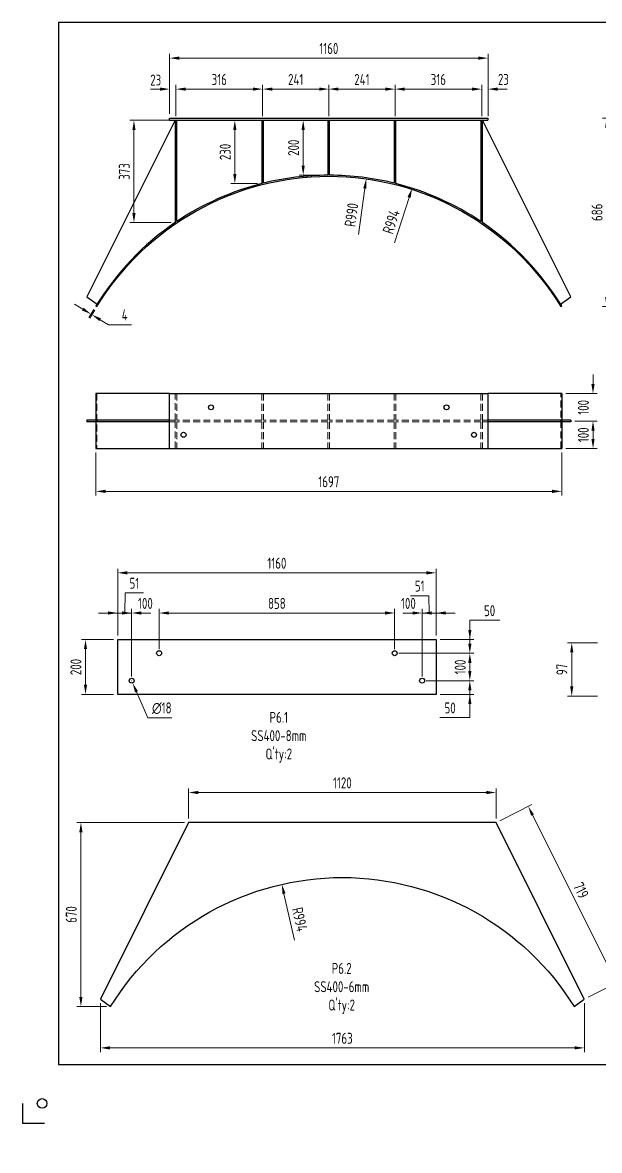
# Model space of a CAD drawing. Header units: millimetres. Extents: x -46397 to 283259, y -8690 to 23983.
# Drawn here: x 102726 to 104828, y -2050 to 2058 of the extents above; entities that cross this region are included whole.
import ezdxf

# ---------------------------------------------------------------- set-up
doc = ezdxf.new("R2010")
doc.units = ezdxf.units.MM
doc.linetypes.add('HIDDEN', pattern=[0.375, 0.25, -0.125])
doc.layers.get('Defpoints').update_dxf_attribs({"lineweight": 0})
for name, color, linetype, lineweight in [('CHUAN NET KHUAT', 4, 'HIDDEN', 0), ('Dtext', 255, 'Continuous', 20), ('DUONGCHINH', 7, 'Continuous', 25), ('PHANTOM 2', 8, 'Continuous', 0)]:
    doc.layers.add(name, color=color, linetype=linetype, lineweight=lineweight)
doc.styles.add('Chu va so', font='arial.ttf')
doc.styles.add('GHI CHÚ 1', font='isocp_IV25.ttf', dxfattribs={"width": 0.8})
doc.styles.get("Standard").update_dxf_attribs({"font": 'isocp.shx', "width": 0.8})
doc.styles.add('TCVN', font='arial.ttf')
doc.dimstyles.new('1-30SCALE', dxfattribs={"dimtxt": 75, "dimasz": 75, "dimexe": 37.5, "dimexo": 30, "dimgap": 30, "dimtad": 1, "dimtoh": 1, "dimdec": 0, "dimdsep": 46, "dimtxsty": 'GHI CHÚ 1', "dimcen": 0.09, "dimclrd": 256, "dimclre": 256, "dimclrt": 2, "dimadec": 0, "dimazin": 0, "dimtfac": 1, "dimtdec": 0, "dimtofl": 0, "dimtmove": 0, "dimatfit": 3, "dimfxl": 1, "dimlwd": 0, "dimlwe": 0, "dimarcsym": 0})
doc.dimstyles.new('1-30SCALE$4', dxfattribs={"dimtxt": 75, "dimasz": 75, "dimexe": 37.5, "dimexo": 30, "dimgap": 30, "dimtad": 1, "dimtoh": 1, "dimdec": 0, "dimdsep": 46, "dimtxsty": 'GHI CHÚ 1', "dimcen": 0.09, "dimclrd": 256, "dimclre": 256, "dimclrt": 2, "dimadec": 0, "dimazin": 0, "dimtfac": 1, "dimtdec": 0, "dimtofl": 0, "dimtmove": 0, "dimatfit": 3, "dimfxl": 1, "dimlwd": 0, "dimlwe": 0, "dimarcsym": 0})

# ---------------------------------------------------------------- blocks, each defined once
blk = doc.blocks.new('SD2-2')
for p, q in [((-560, 1194), (-554, 1194)), ((-244.3, 1194), (-238.3, 1194)), ((-3, 1194), (3, 1194)), ((238.3, 1194), (244.3, 1194)), ((554, 1194), (560, 1194))]:
    blk.add_line(p, q)
at = {"layer": 'DUONGCHINH', "extrusion": (0, 1, 0)}
for p, q in [((-560, 1194), (-881.7, 551.5)), ((-580, 1194), (-580, 1202)), ((-580, 1202), (580, 1202)), ((-580, 1194), (-560, 1194)), ((-560, 1194), (-560, 821.2)), ((-554, 825.3), (-554, 1194)), ((-554, 1194), (-244.3, 1194)), ((-244.3, 1194), (-244.3, 963.5)), ((-238.3, 965), (-238.3, 1194)), ((-238.3, 1194), (-3, 1194)), ((-3, 1194), (-3, 994)), ((3, 994), (3, 1194)), ((3, 1194), (238.3, 1194)), ((238.3, 1194), (238.3, 965)), ((244.3, 963.5), (244.3, 1194)), ((244.3, 1194), (554, 1194)), ((554, 1194), (554, 825.3)), ((560, 1194), (580, 1194)), ((560, 821.2), (560, 1194)), ((881.7, 551.5), (560, 1194)), ((580, 1202), (580, 1194)), ((-881.7, 551.5), (-844.4, 524.4)), ((844.4, 524.4), (881.7, 551.5)), ((-848.5, 517.8), (-845.1, 515.7)), ((845.1, 515.7), (848.5, 517.8))]:
    blk.add_line(p, q, dxfattribs=at)
at = {"layer": 'DUONGCHINH', "extrusion": (0, 0, -1)}
blk.add_arc((0, 0), 990, 31.3922, 148.6078, dxfattribs=at)
at = {"layer": 'DUONGCHINH'}
for start, end in [(90.1729, 103.8711), (76.1289, 89.8271), (104.2276, 123.8723), (56.1277, 75.7724), (124.2899, 148.6078), (31.3922, 55.7101)]:
    blk.add_arc((0, 0), 994, start, end, dxfattribs=at)
blk = doc.blocks.new('SD2-3')
for centre in [(50, 1377.6), (150, 1277.6), (150, 419.4), (50, 319.4)]:
    blk.add_circle(centre, 9)
at = {"layer": 'CHUAN NET KHUAT', "ltscale": 100}
for p, q in [((200, 1693.6), (0, 1693.6)), ((0, 1408.5), (97, 1408.5)), ((97, 1402.5), (0, 1402.5)), ((97, 1408.5), (97, 1428.5)), ((103, 1408.5), (97, 1408.5)), ((97, 1092.8), (97, 1402.5)), ((103, 1408.5), (103, 1428.5)), ((103, 1408.5), (200, 1408.5)), ((200, 1402.5), (103, 1402.5)), ((103, 1092.8), (103, 1402.5)), ((97, 1092.8), (0, 1092.8)), ((97, 1086.8), (0, 1086.8)), ((97, 851.5), (97, 1086.8)), ((200, 1092.8), (103, 1092.8)), ((200, 1086.8), (103, 1086.8)), ((103, 851.5), (103, 1086.8)), ((97, 851.5), (0, 851.5)), ((97, 845.5), (0, 845.5)), ((97, 610.2), (97, 845.5)), ((200, 851.5), (103, 851.5)), ((200, 845.5), (103, 845.5)), ((103, 610.2), (103, 845.5)), ((97, 610.2), (0, 610.2)), ((97, 604.2), (0, 604.2)), ((97, 294.5), (97, 604.2)), ((200, 610.2), (103, 610.2)), ((200, 604.2), (103, 604.2)), ((103, 294.5), (103, 604.2)), ((97, 294.5), (0, 294.5)), ((97, 288.5), (0, 288.5)), ((103, 288.5), (97, 288.5)), ((97, 268.5), (97, 288.5)), ((200, 294.5), (103, 294.5)), ((200, 288.5), (103, 288.5)), ((103, 268.5), (103, 288.5)), ((0, 3.4), (200, 3.4))]:
    blk.add_line(p, q, dxfattribs=at)
at = {"layer": 'DUONGCHINH'}
for p, q in [((97, 1428.5), (97, 1730.2)), ((103, 1730.2), (97, 1730.2)), ((103, 1428.5), (103, 1730.2)), ((0, 1697), (0, 1428.5)), ((97, 1697), (0, 1697)), ((103, 1697), (97, 1697)), ((103, 1692.9), (97, 1692.9)), ((200, 1697), (103, 1697)), ((200, 1428.5), (200, 1697)), ((0, 1428.5), (200, 1428.5)), ((0, 1428.5), (0, 268.5)), ((200, 1428.5), (200, 268.5)), ((200, 268.5), (0, 268.5)), ((0, 268.5), (0, 0)), ((97, -33.2), (97, 268.5)), ((103, -33.2), (103, 268.5)), ((200, 0), (200, 268.5)), ((97, 0), (0, 0)), ((103, 4.1), (97, 4.1)), ((103, 0), (97, 0)), ((200, 0), (103, 0)), ((103, -33.2), (97, -33.2))]:
    blk.add_line(p, q, dxfattribs=at)
blk = doc.blocks.new('*D387')
at = {"layer": 'Defpoints', "color": 0, "transparency": 16777216}
for p in [(104421.8, 1928.5), (103261.8, 1710, -1.5), (104421.8, 1710, -1.5)]:
    blk.add_point(p, dxfattribs=at)
at = {"layer": 'PHANTOM 2', "linetype": 'Continuous', "lineweight": 0, "transparency": 16777216}
for p, q in [((103261.8, 1725), (103261.8, 1943.5)), ((104421.8, 1725), (104421.8, 1943.5)), ((103296.8, 1928.5), (104386.8, 1928.5))]:
    blk.add_line(p, q, dxfattribs=at)
at = {"layer": 'PHANTOM 2', "transparency": 16777216}
for points in [[(103296.8, 1934.3), (103296.8, 1922.6), (103261.8, 1928.5)], [(104386.8, 1934.3), (104386.8, 1922.6), (104421.8, 1928.5)]]:
    blk.add_solid(points, dxfattribs=at)
at = {"layer": 'PHANTOM 2', "color": 2, "transparency": 16777216, "insert": (103841.8, 1963.5), "char_height": 40, "attachment_point": 5, "style": 'GHI CHÚ 1'}
blk.add_mtext('1160', dxfattribs=at)
blk = doc.blocks.new('*D388')
at = {"layer": 'Defpoints', "color": 0, "transparency": 16777216}
for p in [(103284.8, 1815.6), (103261.8, 1710, -1.5), (103284.8, 1702, -1.5)]:
    blk.add_point(p, dxfattribs=at)
at = {"layer": 'PHANTOM 2', "linetype": 'Continuous', "lineweight": 0, "transparency": 16777216}
for p, q in [((103226.8, 1815.6), (103191.8, 1815.6)), ((103261.8, 1725), (103261.8, 1830.6)), ((103284.8, 1717), (103284.8, 1830.6)), ((103319.8, 1815.6), (103354.8, 1815.6))]:
    blk.add_line(p, q, dxfattribs=at)
at = {"layer": 'PHANTOM 2', "transparency": 16777216}
for points in [[(103226.8, 1821.4), (103226.8, 1809.8), (103261.8, 1815.6)], [(103319.8, 1821.4), (103319.8, 1809.8), (103284.8, 1815.6)]]:
    blk.add_solid(points, dxfattribs=at)
at = {"layer": 'PHANTOM 2', "color": 2, "transparency": 16777216, "insert": (103211, 1848.6), "char_height": 40, "attachment_point": 5, "style": 'GHI CHÚ 1'}
blk.add_mtext('23', dxfattribs=at)
blk = doc.blocks.new('*D389')
at = {"layer": 'Defpoints', "color": 0, "transparency": 16777216}
for p in [(103600.5, 1815.6), (103284.8, 1702, -1.5), (103600.5, 1702, -1.5)]:
    blk.add_point(p, dxfattribs=at)
at = {"layer": 'PHANTOM 2', "linetype": 'Continuous', "lineweight": 0, "transparency": 16777216}
for p, q in [((103284.8, 1717), (103284.8, 1830.6)), ((103319.8, 1815.6), (103565.5, 1815.6)), ((103600.5, 1717), (103600.5, 1830.6))]:
    blk.add_line(p, q, dxfattribs=at)
at = {"layer": 'PHANTOM 2', "transparency": 16777216}
for points in [[(103319.8, 1821.4), (103319.8, 1809.8), (103284.8, 1815.6)], [(103565.5, 1821.4), (103565.5, 1809.8), (103600.5, 1815.6)]]:
    blk.add_solid(points, dxfattribs=at)
at = {"layer": 'PHANTOM 2', "color": 2, "transparency": 16777216, "insert": (103442.6, 1850.6), "char_height": 40, "attachment_point": 5, "style": 'GHI CHÚ 1'}
blk.add_mtext('316', dxfattribs=at)
blk = doc.blocks.new('*D390')
at = {"layer": 'Defpoints', "color": 0, "transparency": 16777216}
for p in [(103841.8, 1815.6), (103600.5, 1702, -1.5), (103841.8, 1702, -1.5)]:
    blk.add_point(p, dxfattribs=at)
at = {"layer": 'PHANTOM 2', "linetype": 'Continuous', "lineweight": 0, "transparency": 16777216}
for p, q in [((103600.5, 1717), (103600.5, 1830.6)), ((103635.5, 1815.6), (103806.8, 1815.6)), ((103841.8, 1717), (103841.8, 1830.6))]:
    blk.add_line(p, q, dxfattribs=at)
at = {"layer": 'PHANTOM 2', "transparency": 16777216}
for points in [[(103635.5, 1821.4), (103635.5, 1809.8), (103600.5, 1815.6)], [(103806.8, 1821.4), (103806.8, 1809.8), (103841.8, 1815.6)]]:
    blk.add_solid(points, dxfattribs=at)
at = {"layer": 'PHANTOM 2', "color": 2, "transparency": 16777216, "insert": (103721.1, 1850.6), "char_height": 40, "attachment_point": 5, "style": 'GHI CHÚ 1'}
blk.add_mtext('241', dxfattribs=at)
blk = doc.blocks.new('*D391')
at = {"layer": 'Defpoints', "color": 0, "transparency": 16777216}
for p in [(104083.1, 1815.6), (103841.8, 1702, -1.5), (104083.1, 1702, -1.5)]:
    blk.add_point(p, dxfattribs=at)
at = {"layer": 'PHANTOM 2', "linetype": 'Continuous', "lineweight": 0, "transparency": 16777216}
for p, q in [((103841.8, 1717), (103841.8, 1830.6)), ((103876.8, 1815.6), (104048.1, 1815.6)), ((104083.1, 1717), (104083.1, 1830.6))]:
    blk.add_line(p, q, dxfattribs=at)
at = {"layer": 'PHANTOM 2', "transparency": 16777216}
for points in [[(103876.8, 1821.4), (103876.8, 1809.8), (103841.8, 1815.6)], [(104048.1, 1821.4), (104048.1, 1809.8), (104083.1, 1815.6)]]:
    blk.add_solid(points, dxfattribs=at)
at = {"layer": 'PHANTOM 2', "color": 2, "transparency": 16777216, "insert": (103962.4, 1850.6), "char_height": 40, "attachment_point": 5, "style": 'GHI CHÚ 1'}
blk.add_mtext('241', dxfattribs=at)
blk = doc.blocks.new('*D392')
at = {"layer": 'Defpoints', "color": 0, "transparency": 16777216}
for p in [(104398.8, 1815.6), (104083.1, 1702, -1.5), (104398.8, 1702, -1.5)]:
    blk.add_point(p, dxfattribs=at)
at = {"layer": 'PHANTOM 2', "linetype": 'Continuous', "lineweight": 0, "transparency": 16777216}
for p, q in [((104083.1, 1717), (104083.1, 1830.6)), ((104118.1, 1815.6), (104363.8, 1815.6)), ((104398.8, 1717), (104398.8, 1830.6))]:
    blk.add_line(p, q, dxfattribs=at)
at = {"layer": 'PHANTOM 2', "transparency": 16777216}
for points in [[(104118.1, 1821.4), (104118.1, 1809.8), (104083.1, 1815.6)], [(104363.8, 1821.4), (104363.8, 1809.8), (104398.8, 1815.6)]]:
    blk.add_solid(points, dxfattribs=at)
at = {"layer": 'PHANTOM 2', "color": 2, "transparency": 16777216, "insert": (104240.9, 1850.6), "char_height": 40, "attachment_point": 5, "style": 'GHI CHÚ 1'}
blk.add_mtext('316', dxfattribs=at)
blk = doc.blocks.new('*D393')
at = {"layer": 'Defpoints', "color": 0, "transparency": 16777216}
for p in [(104421.8, 1815.6), (104398.8, 1702, -1.5), (104421.8, 1702, -1.5)]:
    blk.add_point(p, dxfattribs=at)
at = {"layer": 'PHANTOM 2', "linetype": 'Continuous', "lineweight": 0, "transparency": 16777216}
for p, q in [((104363.8, 1815.6), (104328.8, 1815.6)), ((104398.8, 1717), (104398.8, 1830.6)), ((104421.8, 1717), (104421.8, 1830.6)), ((104456.8, 1815.6), (104491.8, 1815.6))]:
    blk.add_line(p, q, dxfattribs=at)
at = {"layer": 'PHANTOM 2', "transparency": 16777216}
for points in [[(104363.8, 1821.4), (104363.8, 1809.8), (104398.8, 1815.6)], [(104456.8, 1821.4), (104456.8, 1809.8), (104421.8, 1815.6)]]:
    blk.add_solid(points, dxfattribs=at)
at = {"layer": 'PHANTOM 2', "color": 2, "transparency": 16777216, "insert": (104477.9, 1850.9), "char_height": 40, "attachment_point": 5, "style": 'GHI CHÚ 1'}
blk.add_mtext('23', dxfattribs=at)
blk = doc.blocks.new('*D394')
at = {"layer": 'Defpoints', "color": 0, "transparency": 16777216}
for p in [(103597.5, 1702, -1.5), (103499.4, 1471.5), (103597.5, 1471.5, -1.5)]:
    blk.add_point(p, dxfattribs=at)
at = {"layer": 'PHANTOM 2', "linetype": 'Continuous', "lineweight": 0, "transparency": 16777216}
for p, q in [((103582.5, 1702), (103484.4, 1702)), ((103499.4, 1667), (103499.4, 1506.5)), ((103582.5, 1471.5), (103484.4, 1471.5))]:
    blk.add_line(p, q, dxfattribs=at)
at = {"layer": 'PHANTOM 2', "transparency": 16777216}
for points in [[(103493.5, 1667), (103505.2, 1667), (103499.4, 1702)], [(103493.5, 1506.5), (103505.2, 1506.5), (103499.4, 1471.5)]]:
    blk.add_solid(points, dxfattribs=at)
at = {"layer": 'PHANTOM 2', "color": 2, "transparency": 16777216, "insert": (103464.3, 1586.7), "char_height": 40, "attachment_point": 5, "rotation": 90, "style": 'GHI CHÚ 1'}
blk.add_mtext('230', dxfattribs=at)
blk = doc.blocks.new('*D395')
at = {"layer": 'Defpoints', "color": 0, "transparency": 16777216}
for p in [(103838.8, 1702, -1.5), (103748.4, 1502), (103838.8, 1502, -1.5)]:
    blk.add_point(p, dxfattribs=at)
at = {"layer": 'PHANTOM 2', "linetype": 'Continuous', "lineweight": 0, "transparency": 16777216}
for p, q in [((103823.8, 1702), (103733.4, 1702)), ((103748.4, 1667), (103748.4, 1537)), ((103823.8, 1502), (103733.4, 1502))]:
    blk.add_line(p, q, dxfattribs=at)
at = {"layer": 'PHANTOM 2', "transparency": 16777216}
for points in [[(103742.6, 1667), (103754.2, 1667), (103748.4, 1702)], [(103742.6, 1537), (103754.2, 1537), (103748.4, 1502)]]:
    blk.add_solid(points, dxfattribs=at)
at = {"layer": 'PHANTOM 2', "color": 2, "transparency": 16777216, "insert": (103713.4, 1602), "char_height": 40, "attachment_point": 5, "rotation": 90, "style": 'GHI CHÚ 1'}
blk.add_mtext('200', dxfattribs=at)
blk = doc.blocks.new('*D396')
at = {"layer": 'Defpoints', "color": 0, "transparency": 16777216}
for p in [(103977.8, 1488.6, -1.5), (103841.8, 508, -1.5)]:
    blk.add_point(p, dxfattribs=at)
at = {"layer": 'PHANTOM 2', "linetype": 'Continuous', "lineweight": 0, "transparency": 16777216}
blk.add_line((103949.7, 1286.2), (103973, 1453.9), dxfattribs=at)
at = {"layer": 'PHANTOM 2', "transparency": 16777216}
blk.add_solid([(103967.2, 1454.7), (103978.8, 1453.1), (103977.8, 1488.6)], dxfattribs=at)
at = {"layer": 'PHANTOM 2', "color": 2, "transparency": 16777216, "insert": (103924.3, 1357.5), "char_height": 40, "attachment_point": 5, "rotation": 82.1026, "style": 'GHI CHÚ 1'}
blk.add_mtext('R990', dxfattribs=at)
blk = doc.blocks.new('*D397')
at = {"layer": 'Defpoints', "color": 0, "transparency": 16777216}
for p in [(104145, 1454.6, -1.5), (103841.8, 508, -1.5)]:
    blk.add_point(p, dxfattribs=at)
at = {"layer": 'PHANTOM 2', "linetype": 'Continuous', "lineweight": 0, "transparency": 16777216}
blk.add_line((104081.5, 1256.2), (104134.4, 1421.2), dxfattribs=at)
at = {"layer": 'PHANTOM 2', "transparency": 16777216}
blk.add_solid([(104128.8, 1423), (104139.9, 1419.5), (104145, 1454.6)], dxfattribs=at)
at = {"layer": 'PHANTOM 2', "color": 2, "transparency": 16777216, "insert": (104069.3, 1332.8), "char_height": 40, "attachment_point": 5, "rotation": 72.2362, "style": 'GHI CHÚ 1'}
blk.add_mtext('R994', dxfattribs=at)
blk = doc.blocks.new('*D398')
at = {"layer": 'Defpoints', "color": 0, "transparency": 16777216}
for p in [(103281.8, 1702, -1.5), (103131.7, 1329.2), (103281.8, 1329.2, -1.5)]:
    blk.add_point(p, dxfattribs=at)
at = {"layer": 'PHANTOM 2', "linetype": 'Continuous', "lineweight": 0, "transparency": 16777216}
for p, q in [((103266.8, 1702), (103116.7, 1702)), ((103131.7, 1667), (103131.7, 1364.2)), ((103266.8, 1329.2), (103116.7, 1329.2))]:
    blk.add_line(p, q, dxfattribs=at)
at = {"layer": 'PHANTOM 2', "transparency": 16777216}
for points in [[(103125.9, 1667), (103137.5, 1667), (103131.7, 1702)], [(103125.9, 1364.2), (103137.5, 1364.2), (103131.7, 1329.2)]]:
    blk.add_solid(points, dxfattribs=at)
at = {"layer": 'PHANTOM 2', "color": 2, "transparency": 16777216, "insert": (103096.7, 1515.6), "char_height": 40, "attachment_point": 5, "rotation": 90, "style": 'GHI CHÚ 1'}
blk.add_mtext('373', dxfattribs=at)
blk = doc.blocks.new('*D402')
at = {"layer": 'Defpoints', "color": 0, "transparency": 16777216}
for p in [(102978.6, 994.1), (102993.3, 1025.7, -1.5), (102996.7, 1023.7, -1.5)]:
    blk.add_point(p, dxfattribs=at)
at = {"layer": 'PHANTOM 2', "linetype": 'Continuous', "lineweight": 0, "transparency": 16777216}
for p, q in [((102945.3, 1014.4), (102915.5, 1032.6)), ((102985.5, 1012.9), (102967.4, 983.3)), ((102988.9, 1010.9), (102970.8, 981.2)), ((103008.5, 975.8), (103038.4, 957.6)), ((103122.6, 957.6), (103038.4, 957.6))]:
    blk.add_line(p, q, dxfattribs=at)
at = {"layer": 'PHANTOM 2', "transparency": 16777216}
for points in [[(102948.4, 1019.3), (102942.3, 1009.4), (102975.2, 996.1)], [(103011.5, 980.8), (103005.5, 970.8), (102978.6, 994.1)]]:
    blk.add_solid(points, dxfattribs=at)
at = {"layer": 'PHANTOM 2', "color": 2, "transparency": 16777216, "insert": (103098, 993.1), "char_height": 40, "attachment_point": 5, "style": 'GHI CHÚ 1'}
blk.add_mtext('4', dxfattribs=at)
blk = doc.blocks.new('*D403')
at = {"layer": 'Defpoints', "color": 0, "transparency": 16777216}
for p in [(102993.3, 506.5, -1.5), (104690.3, 506.5, -1.5), (104690.3, 350.5)]:
    blk.add_point(p, dxfattribs=at)
at = {"layer": 'PHANTOM 2', "linetype": 'Continuous', "lineweight": 0, "transparency": 16777216}
for p, q in [((102993.3, 491.5), (102993.3, 335.5)), ((104690.3, 491.5), (104690.3, 335.5)), ((103028.3, 350.5), (104655.3, 350.5))]:
    blk.add_line(p, q, dxfattribs=at)
at = {"layer": 'PHANTOM 2', "transparency": 16777216}
for points in [[(103028.3, 356.4), (103028.3, 344.7), (102993.3, 350.5)], [(104655.3, 356.4), (104655.3, 344.7), (104690.3, 350.5)]]:
    blk.add_solid(points, dxfattribs=at)
at = {"layer": 'PHANTOM 2', "color": 2, "transparency": 16777216, "insert": (103841.8, 385.5), "char_height": 40, "attachment_point": 5, "style": 'GHI CHÚ 1'}
blk.add_mtext('1697', dxfattribs=at)
blk = doc.blocks.new('*D404')
at = {"layer": 'Defpoints', "color": 0, "transparency": 16777216}
for p in [(104690.3, 706.5, -1.5), (104723.5, 606.5, -1.5), (104804.4, 606.5)]:
    blk.add_point(p, dxfattribs=at)
at = {"layer": 'PHANTOM 2', "linetype": 'Continuous', "lineweight": 0, "transparency": 16777216}
for p, q in [((104804.4, 741.5), (104804.4, 776.5)), ((104705.3, 706.5), (104819.4, 706.5)), ((104738.5, 606.5), (104819.4, 606.5)), ((104804.4, 571.5), (104804.4, 536.5))]:
    blk.add_line(p, q, dxfattribs=at)
at = {"layer": 'PHANTOM 2', "transparency": 16777216}
for points in [[(104798.6, 741.5), (104810.2, 741.5), (104804.4, 706.5)], [(104798.6, 571.5), (104810.2, 571.5), (104804.4, 606.5)]]:
    blk.add_solid(points, dxfattribs=at)
at = {"layer": 'PHANTOM 2', "color": 2, "transparency": 16777216, "insert": (104769.4, 656.5), "char_height": 40, "attachment_point": 5, "rotation": 90, "style": 'GHI CHÚ 1'}
blk.add_mtext('100', dxfattribs=at)
blk = doc.blocks.new('*D405')
at = {"layer": 'Defpoints', "color": 0, "transparency": 16777216}
for p in [(104723.5, 606.5, -1.5), (104690.3, 506.5, -1.5), (104804.4, 506.5)]:
    blk.add_point(p, dxfattribs=at)
at = {"layer": 'PHANTOM 2', "linetype": 'Continuous', "lineweight": 0, "transparency": 16777216}
for p, q in [((104738.5, 606.5), (104819.4, 606.5)), ((104804.4, 571.5), (104804.4, 541.5)), ((104705.3, 506.5), (104819.4, 506.5))]:
    blk.add_line(p, q, dxfattribs=at)
at = {"layer": 'PHANTOM 2', "transparency": 16777216}
for points in [[(104798.6, 571.5), (104810.2, 571.5), (104804.4, 606.5)], [(104798.6, 541.5), (104810.2, 541.5), (104804.4, 506.5)]]:
    blk.add_solid(points, dxfattribs=at)
at = {"layer": 'PHANTOM 2', "color": 2, "transparency": 16777216, "insert": (104769.4, 556.5), "char_height": 40, "attachment_point": 5, "rotation": 90, "style": 'GHI CHÚ 1'}
blk.add_mtext('100', dxfattribs=at)
blk = doc.blocks.new('*D406')
at = {"layer": 'Defpoints', "color": 0, "transparency": 16777216}
for p in [(105068, 1710, -1.5), (104854.1, 1023.7), (105068, 1023.7, -1.5)]:
    blk.add_point(p, dxfattribs=at)
at = {"layer": 'PHANTOM 2', "linetype": 'Continuous', "lineweight": 0, "transparency": 16777216}
for p, q in [((105053, 1710), (104839.1, 1710)), ((104854.1, 1675), (104854.1, 1058.7)), ((105053, 1023.7), (104839.1, 1023.7))]:
    blk.add_line(p, q, dxfattribs=at)
at = {"layer": 'PHANTOM 2', "transparency": 16777216}
for points in [[(104848.3, 1675), (104859.9, 1675), (104854.1, 1710)], [(104848.3, 1058.7), (104859.9, 1058.7), (104854.1, 1023.7)]]:
    blk.add_solid(points, dxfattribs=at)
at = {"layer": 'PHANTOM 2', "color": 2, "transparency": 16777216, "insert": (104819.1, 1366.8), "char_height": 40, "attachment_point": 5, "rotation": 90, "style": 'GHI CHÚ 1'}
blk.add_mtext('686', dxfattribs=at)
blk = doc.blocks.new('*D407')
at = {"layer": 'Defpoints', "color": 0, "transparency": 16777216}
for p in [(103670.7, -1080.7), (103891, -2049.9)]:
    blk.add_point(p, dxfattribs=at)
at = {"layer": 'PHANTOM 2', "linetype": 'Continuous', "lineweight": 0, "transparency": 16777216}
blk.add_line((103716.9, -1283.8), (103678.4, -1114.8), dxfattribs=at)
at = {"layer": 'PHANTOM 2', "transparency": 16777216}
blk.add_solid([(103684.1, -1113.5), (103672.8, -1116.1), (103670.7, -1080.7)], dxfattribs=at)
at = {"layer": 'PHANTOM 2', "color": 2, "transparency": 16777216, "insert": (103735.7, -1208.6), "char_height": 40, "attachment_point": 5, "rotation": 282.8073, "style": 'GHI CHÚ 1'}
blk.add_mtext('R994', dxfattribs=at)
blk = doc.blocks.new('*D410')
at = {"layer": 'Defpoints', "color": 0, "transparency": 16777216}
for p in [(104232.5, 53.8), (103072.5, -189.1), (104232.5, -189.1)]:
    blk.add_point(p, dxfattribs=at)
at = {"layer": 'PHANTOM 2', "linetype": 'Continuous', "lineweight": 0, "transparency": 16777216}
for p, q in [((103072.5, -174.1), (103072.5, 68.8)), ((103107.5, 53.8), (104197.5, 53.8)), ((104232.5, -174.1), (104232.5, 68.8))]:
    blk.add_line(p, q, dxfattribs=at)
at = {"layer": 'PHANTOM 2', "transparency": 16777216}
for points in [[(103107.5, 59.6), (103107.5, 48), (103072.5, 53.8)], [(104197.5, 59.6), (104197.5, 48), (104232.5, 53.8)]]:
    blk.add_solid(points, dxfattribs=at)
at = {"layer": 'PHANTOM 2', "color": 2, "transparency": 16777216, "insert": (103652.5, 88.8), "char_height": 40, "attachment_point": 5, "style": 'GHI CHÚ 1'}
blk.add_mtext('1160', dxfattribs=at)
blk = doc.blocks.new('*D411')
at = {"layer": 'Defpoints', "color": 0, "transparency": 16777216}
for p in [(102955.2, -189.1), (103072.5, -189.1), (103072.5, -389.1)]:
    blk.add_point(p, dxfattribs=at)
at = {"layer": 'PHANTOM 2', "linetype": 'Continuous', "lineweight": 0, "transparency": 16777216}
for p, q in [((103057.5, -189.1), (102940.2, -189.1)), ((102955.2, -354.1), (102955.2, -224.1)), ((103057.5, -389.1), (102940.2, -389.1))]:
    blk.add_line(p, q, dxfattribs=at)
at = {"layer": 'PHANTOM 2', "transparency": 16777216}
for points in [[(102949.4, -224.1), (102961, -224.1), (102955.2, -189.1)], [(102949.4, -354.1), (102961, -354.1), (102955.2, -389.1)]]:
    blk.add_solid(points, dxfattribs=at)
at = {"layer": 'PHANTOM 2', "color": 2, "transparency": 16777216, "insert": (102920.2, -289.1), "char_height": 40, "attachment_point": 5, "rotation": 90, "style": 'GHI CHÚ 1'}
blk.add_mtext('200', dxfattribs=at)
blk = doc.blocks.new('*D413')
at = {"layer": 'Defpoints', "color": 0, "transparency": 16777216}
for p in [(104726.9, -201.1), (104836.3, -201.1), (104836.3, -395.1)]:
    blk.add_point(p, dxfattribs=at)
at = {"layer": 'PHANTOM 2', "linetype": 'Continuous', "lineweight": 0, "transparency": 16777216}
for p, q in [((104821.3, -201.1), (104711.9, -201.1)), ((104726.9, -360.1), (104726.9, -236.1)), ((104821.3, -395.1), (104711.9, -395.1))]:
    blk.add_line(p, q, dxfattribs=at)
at = {"layer": 'PHANTOM 2', "transparency": 16777216}
for points in [[(104721, -236.1), (104732.7, -236.1), (104726.9, -201.1)], [(104721, -360.1), (104732.7, -360.1), (104726.9, -395.1)]]:
    blk.add_solid(points, dxfattribs=at)
at = {"layer": 'PHANTOM 2', "color": 2, "transparency": 16777216, "insert": (104691, -298.1), "char_height": 40, "attachment_point": 5, "rotation": 90, "style": 'GHI CHÚ 1'}
blk.add_mtext('97', dxfattribs=at)
blk = doc.blocks.new('*D420')
at = {"layer": 'Defpoints', "color": 0, "transparency": 16777216}
for p in [(103331, -746.3), (103331, -855.9), (104451, -855.9)]:
    blk.add_point(p, dxfattribs=at)
at = {"layer": 'PHANTOM 2', "linetype": 'Continuous', "lineweight": 0, "transparency": 16777216}
for p, q in [((103331, -840.9), (103331, -731.3)), ((104451, -840.9), (104451, -731.3)), ((104416, -746.3), (103366, -746.3))]:
    blk.add_line(p, q, dxfattribs=at)
at = {"layer": 'PHANTOM 2', "transparency": 16777216}
for points in [[(103366, -740.5), (103366, -752.2), (103331, -746.3)], [(104416, -740.5), (104416, -752.2), (104451, -746.3)]]:
    blk.add_solid(points, dxfattribs=at)
at = {"layer": 'PHANTOM 2', "color": 2, "transparency": 16777216, "insert": (103891, -711.3), "char_height": 40, "attachment_point": 5, "style": 'GHI CHÚ 1'}
blk.add_mtext('1120', dxfattribs=at)
blk = doc.blocks.new('*D421')
at = {"layer": 'Defpoints', "color": 0, "transparency": 16777216}
for p in [(103331, -855.9), (102938.5, -1525.5), (103046.6, -1525.5)]:
    blk.add_point(p, dxfattribs=at)
at = {"layer": 'PHANTOM 2', "linetype": 'Continuous', "lineweight": 0, "transparency": 16777216}
for p, q in [((103316, -855.9), (102923.5, -855.9)), ((102938.5, -890.9), (102938.5, -1490.5)), ((103031.6, -1525.5), (102923.5, -1525.5))]:
    blk.add_line(p, q, dxfattribs=at)
at = {"layer": 'PHANTOM 2', "transparency": 16777216}
for points in [[(102932.6, -890.9), (102944.3, -890.9), (102938.5, -855.9)], [(102932.6, -1490.5), (102944.3, -1490.5), (102938.5, -1525.5)]]:
    blk.add_solid(points, dxfattribs=at)
at = {"layer": 'PHANTOM 2', "color": 2, "transparency": 16777216, "insert": (102903.5, -1190.7), "char_height": 40, "attachment_point": 5, "rotation": 90, "style": 'GHI CHÚ 1'}
blk.add_mtext('670', dxfattribs=at)
blk = doc.blocks.new('*D422')
at = {"layer": 'Defpoints', "color": 0, "transparency": 16777216}
for p in [(104568.5, -797.1), (104451, -855.9), (104772.8, -1498.4)]:
    blk.add_point(p, dxfattribs=at)
at = {"layer": 'PHANTOM 2', "linetype": 'Continuous', "lineweight": 0, "transparency": 16777216}
for p, q in [((104464.4, -849.2), (104581.9, -790.4)), ((104874.5, -1408.3), (104584.1, -828.4)), ((104786.2, -1491.7), (104903.6, -1432.9))]:
    blk.add_line(p, q, dxfattribs=at)
at = {"layer": 'PHANTOM 2', "transparency": 16777216}
for points in [[(104589.3, -825.8), (104578.9, -831), (104568.5, -797.1)], [(104879.7, -1405.7), (104869.3, -1411), (104890.2, -1439.6)]]:
    blk.add_solid(points, dxfattribs=at)
at = {"layer": 'PHANTOM 2', "color": 2, "transparency": 16777216, "insert": (104760.6, -1102.7), "char_height": 40, "attachment_point": 5, "rotation": 296.5993, "style": 'GHI CHÚ 1'}
blk.add_mtext('719', dxfattribs=at)
blk = doc.blocks.new('*D1411')
at = {"layer": 'Defpoints', "color": 0, "transparency": 16777216}
for p in [(103009.3, -1498.4), (104772.8, -1498.4), (104772.8, -1676.5)]:
    blk.add_point(p, dxfattribs=at)
at = {"layer": 'PHANTOM 2', "linetype": 'Continuous', "lineweight": 0, "transparency": 16777216}
for p, q in [((103009.3, -1513.4), (103009.3, -1691.5)), ((104772.8, -1513.4), (104772.8, -1691.5)), ((103044.3, -1676.5), (104737.8, -1676.5))]:
    blk.add_line(p, q, dxfattribs=at)
at = {"layer": 'PHANTOM 2', "transparency": 16777216}
for points in [[(103044.3, -1670.6), (103044.3, -1682.3), (103009.3, -1676.5)], [(104737.8, -1670.6), (104737.8, -1682.3), (104772.8, -1676.5)]]:
    blk.add_solid(points, dxfattribs=at)
at = {"layer": 'PHANTOM 2', "color": 2, "transparency": 16777216, "insert": (103891, -1641.5), "char_height": 40, "attachment_point": 5, "style": 'GHI CHÚ 1'}
blk.add_mtext('1763', dxfattribs=at)
blk = doc.blocks.new('*D1418')
at = {"layer": 'Defpoints', "color": 0, "transparency": 16777216}
for p in [(103223.4, -92.6), (103223.4, -239.1), (103123.4, -339.1)]:
    blk.add_point(p, dxfattribs=at)
at = {"layer": 'PHANTOM 2', "linetype": 'Continuous', "lineweight": 0, "transparency": 16777216}
for p, q in [((103123.4, -324.1), (103123.4, -77.6)), ((103223.4, -224.1), (103223.4, -77.6)), ((103088.4, -92.6), (103053.4, -92.6)), ((103258.4, -92.6), (103293.4, -92.6))]:
    blk.add_line(p, q, dxfattribs=at)
at = {"layer": 'PHANTOM 2', "transparency": 16777216}
for points in [[(103088.4, -86.7), (103088.4, -98.4), (103123.4, -92.6)], [(103258.4, -86.7), (103258.4, -98.4), (103223.4, -92.6)]]:
    blk.add_solid(points, dxfattribs=at)
at = {"layer": 'PHANTOM 2', "color": 2, "transparency": 16777216, "insert": (103173.4, -57.6), "char_height": 40, "attachment_point": 5, "style": 'GHI CHÚ 1'}
blk.add_mtext('100', dxfattribs=at)
blk = doc.blocks.new('*D1419')
at = {"layer": 'Defpoints', "color": 0, "transparency": 16777216}
for p in [(104081.7, -92.6), (103223.4, -239.1), (104081.7, -239.1)]:
    blk.add_point(p, dxfattribs=at)
at = {"layer": 'PHANTOM 2', "linetype": 'Continuous', "lineweight": 0, "transparency": 16777216}
for p, q in [((103223.4, -224.1), (103223.4, -77.6)), ((104081.7, -224.1), (104081.7, -77.6)), ((103258.4, -92.6), (104046.7, -92.6))]:
    blk.add_line(p, q, dxfattribs=at)
at = {"layer": 'PHANTOM 2', "transparency": 16777216}
for points in [[(103258.4, -86.7), (103258.4, -98.4), (103223.4, -92.6)], [(104046.7, -86.7), (104046.7, -98.4), (104081.7, -92.6)]]:
    blk.add_solid(points, dxfattribs=at)
at = {"layer": 'PHANTOM 2', "color": 2, "transparency": 16777216, "insert": (103652.5, -57.6), "char_height": 40, "attachment_point": 5, "style": 'GHI CHÚ 1'}
blk.add_mtext('858', dxfattribs=at)
blk = doc.blocks.new('*D1420')
at = {"layer": 'Defpoints', "color": 0, "transparency": 16777216}
for p in [(104181.7, -92.6), (104081.7, -239.1), (104181.7, -339.1)]:
    blk.add_point(p, dxfattribs=at)
at = {"layer": 'PHANTOM 2', "linetype": 'Continuous', "lineweight": 0, "transparency": 16777216}
for p, q in [((104081.7, -224.1), (104081.7, -77.6)), ((104181.7, -324.1), (104181.7, -77.6)), ((104046.7, -92.6), (104011.7, -92.6)), ((104216.7, -92.6), (104251.7, -92.6))]:
    blk.add_line(p, q, dxfattribs=at)
at = {"layer": 'PHANTOM 2', "transparency": 16777216}
for points in [[(104046.7, -86.7), (104046.7, -98.4), (104081.7, -92.6)], [(104216.7, -86.7), (104216.7, -98.4), (104181.7, -92.6)]]:
    blk.add_solid(points, dxfattribs=at)
at = {"layer": 'PHANTOM 2', "color": 2, "transparency": 16777216, "insert": (104131.7, -57.6), "char_height": 40, "attachment_point": 5, "style": 'GHI CHÚ 1'}
blk.add_mtext('100', dxfattribs=at)
blk = doc.blocks.new('*D1421')
at = {"layer": 'Defpoints', "color": 0, "transparency": 16777216}
for p in [(104232.5, -92.6), (104232.5, -189.1), (104181.7, -339.1)]:
    blk.add_point(p, dxfattribs=at)
at = {"layer": 'PHANTOM 2', "linetype": 'Continuous', "lineweight": 0, "transparency": 16777216}
for p, q in [((104205.9, -29.4), (104139.9, -29.4)), ((104207.1, -92.6), (104205.9, -29.4)), ((104181.7, -324.1), (104181.7, -77.6)), ((104232.5, -174.1), (104232.5, -77.6)), ((104146.7, -92.6), (104111.7, -92.6)), ((104181.7, -92.6), (104232.5, -92.6)), ((104267.5, -92.6), (104302.5, -92.6))]:
    blk.add_line(p, q, dxfattribs=at)
at = {"layer": 'PHANTOM 2', "transparency": 16777216}
for points in [[(104146.7, -86.7), (104146.7, -98.4), (104181.7, -92.6)], [(104267.5, -86.7), (104267.5, -98.4), (104232.5, -92.6)]]:
    blk.add_solid(points, dxfattribs=at)
at = {"layer": 'PHANTOM 2', "color": 2, "transparency": 16777216, "insert": (104172.9, 5.6), "char_height": 40, "attachment_point": 5, "style": 'GHI CHÚ 1'}
blk.add_mtext('51', dxfattribs=at)
blk = doc.blocks.new('*D1422')
at = {"layer": 'Defpoints', "color": 0, "transparency": 16777216}
for p in [(103072.5, -92.6), (103072.5, -189.1), (103123.4, -339.1)]:
    blk.add_point(p, dxfattribs=at)
at = {"layer": 'PHANTOM 2', "linetype": 'Continuous', "lineweight": 0, "transparency": 16777216}
for p, q in [((103098, -92.6), (103100.3, -19.4)), ((103100.3, -19.4), (103166.3, -19.4)), ((103072.5, -174.1), (103072.5, -77.6)), ((103123.4, -324.1), (103123.4, -77.6)), ((103037.5, -92.6), (103002.5, -92.6)), ((103123.4, -92.6), (103072.5, -92.6)), ((103158.4, -92.6), (103193.4, -92.6))]:
    blk.add_line(p, q, dxfattribs=at)
at = {"layer": 'PHANTOM 2', "transparency": 16777216}
for points in [[(103037.5, -86.7), (103037.5, -98.4), (103072.5, -92.6)], [(103158.4, -86.7), (103158.4, -98.4), (103123.4, -92.6)]]:
    blk.add_solid(points, dxfattribs=at)
at = {"layer": 'PHANTOM 2', "color": 2, "transparency": 16777216, "insert": (103133.3, 15.6), "char_height": 40, "attachment_point": 5, "style": 'GHI CHÚ 1'}
blk.add_mtext('51', dxfattribs=at)
blk = doc.blocks.new('*D1423')
at = {"layer": 'Defpoints', "color": 0, "transparency": 16777216}
for p in [(103119.8, -330.8), (103127, -347.4)]:
    blk.add_point(p, dxfattribs=at)
at = {"layer": 'PHANTOM 2', "lineweight": 0, "transparency": 16777216}
for p, q in [((103123.3, -339.1), (103123.5, -339.1)), ((103123.4, -339.2), (103123.4, -339))]:
    blk.add_line(p, q, dxfattribs=at)
at = {"layer": 'PHANTOM 2', "linetype": 'Continuous', "lineweight": 0, "transparency": 16777216}
for p, q in [((103182.3, -474.4), (103141, -379.4)), ((103269.3, -474.4), (103182.3, -474.4))]:
    blk.add_line(p, q, dxfattribs=at)
at = {"layer": 'PHANTOM 2', "transparency": 16777216}
blk.add_solid([(103146.3, -377.1), (103135.6, -381.8), (103127, -347.4)], dxfattribs=at)
at = {"layer": 'PHANTOM 2', "color": 2, "transparency": 16777216, "insert": (103233.3, -439.4), "char_height": 40, "attachment_point": 5, "style": 'GHI CHÚ 1'}
blk.add_mtext('∅18', dxfattribs=at)
blk = doc.blocks.new('*D1424')
at = {"layer": 'Defpoints', "color": 0, "transparency": 16777216}
for p in [(104181.7, -339.1), (104355.6, -339.1), (104232.5, -389.1)]:
    blk.add_point(p, dxfattribs=at)
at = {"layer": 'PHANTOM 2', "linetype": 'Continuous', "lineweight": 0, "transparency": 16777216}
for p, q in [((104355.6, -304.1), (104355.6, -269.1)), ((104196.7, -339.1), (104370.6, -339.1)), ((104247.5, -389.1), (104370.6, -389.1)), ((104355.6, -424.1), (104355.6, -459.1)), ((104246.6, -473.4), (104355.6, -473.4)), ((104355.6, -473.4), (104355.6, -459.1))]:
    blk.add_line(p, q, dxfattribs=at)
at = {"layer": 'PHANTOM 2', "transparency": 16777216}
for points in [[(104349.8, -304.1), (104361.5, -304.1), (104355.6, -339.1)], [(104349.8, -424.1), (104361.5, -424.1), (104355.6, -389.1)]]:
    blk.add_solid(points, dxfattribs=at)
at = {"layer": 'PHANTOM 2', "color": 2, "transparency": 16777216, "insert": (104283.6, -438.4), "char_height": 40, "attachment_point": 5, "style": 'GHI CHÚ 1'}
blk.add_mtext('50', dxfattribs=at)
blk = doc.blocks.new('*D1425')
at = {"layer": 'Defpoints', "color": 0, "transparency": 16777216}
for p in [(104081.7, -239.1), (104355.6, -239.1), (104181.7, -339.1)]:
    blk.add_point(p, dxfattribs=at)
at = {"layer": 'PHANTOM 2', "linetype": 'Continuous', "lineweight": 0, "transparency": 16777216}
for p, q in [((104355.6, -204.1), (104355.6, -169.1)), ((104096.7, -239.1), (104370.6, -239.1)), ((104196.7, -339.1), (104370.6, -339.1)), ((104355.6, -374.1), (104355.6, -409.1))]:
    blk.add_line(p, q, dxfattribs=at)
at = {"layer": 'PHANTOM 2', "transparency": 16777216}
for points in [[(104349.8, -204.1), (104361.5, -204.1), (104355.6, -239.1)], [(104349.8, -374.1), (104361.5, -374.1), (104355.6, -339.1)]]:
    blk.add_solid(points, dxfattribs=at)
at = {"layer": 'PHANTOM 2', "color": 2, "transparency": 16777216, "insert": (104320.6, -289.1), "char_height": 40, "attachment_point": 5, "rotation": 90, "style": 'GHI CHÚ 1'}
blk.add_mtext('100', dxfattribs=at)
blk = doc.blocks.new('*D1426')
at = {"layer": 'Defpoints', "color": 0, "transparency": 16777216}
for p in [(104232.5, -189.1), (104355.6, -189.1), (104081.7, -239.1)]:
    blk.add_point(p, dxfattribs=at)
at = {"layer": 'PHANTOM 2', "linetype": 'Continuous', "lineweight": 0, "transparency": 16777216}
for p, q in [((104355.6, -154.1), (104355.6, -119.1)), ((104464.7, -119.1), (104355.6, -119.1)), ((104247.5, -189.1), (104370.6, -189.1)), ((104096.7, -239.1), (104370.6, -239.1)), ((104355.6, -274.1), (104355.6, -309.1))]:
    blk.add_line(p, q, dxfattribs=at)
at = {"layer": 'PHANTOM 2', "transparency": 16777216}
for points in [[(104349.8, -154.1), (104361.5, -154.1), (104355.6, -189.1)], [(104349.8, -274.1), (104361.5, -274.1), (104355.6, -239.1)]]:
    blk.add_solid(points, dxfattribs=at)
at = {"layer": 'PHANTOM 2', "color": 2, "transparency": 16777216, "insert": (104427.6, -84.1), "char_height": 40, "attachment_point": 5, "style": 'GHI CHÚ 1'}
blk.add_mtext('50', dxfattribs=at)
blk = doc.blocks.new('*U1821')
at = {"lineweight": 25}
for points in [[(0, 0), (6377.9, 0), (6377.9, 4177.9), (0, 4177.9)], [(0, 0), (4822.3, 0), (4822.3, 4177.9), (0, 4177.9)]]:
    blk.add_lwpolyline(points, close=True, dxfattribs=at)
at = {"lineweight": 25, "elevation": -0.2}
blk.add_lwpolyline([(-143.6, -156.1), (-143.6, -234.1), (-55.8, -234.1)], dxfattribs=at)
at = {"lineweight": 25}
blk.add_circle((-65.1, -155.6, -0.2), 19.3, dxfattribs=at)
at = {"layer": 'Dtext', "ltscale": 0.1}
for tag, p, height, style in [('REV_3', (4863.4, 1569.2), 27.8, 'TCVN'), ('FOR_APPROVAL3', (5141.2, 1567.3, -0.3), 33.3, 'TCVN'), ('REV_2', (4863.4, 1465.5), 27.8, 'TCVN'), ('FOR_APPROVAL2', (5141.2, 1463.6, -0.3), 33.3, 'TCVN'), ('REV_1', (4863.4, 1361.8), 27.8, 'TCVN'), ('FOR_APPROVAL1', (5141.2, 1359.9, -0.2), 33.3, 'TCVN'), ('REV_0', (4863.4, 1258.1), 27.8, 'TCVN'), ('NGUOI_VE', (5437.2, 1256.6, -0.2), 33.3, 'TCVN'), ('NGUOI_KIEM_2', (5731.8, 1256.6, -0.3), 33.3, 'TCVN'), ('NGUOI_DUYET', (6087.6, 1256.6, -0.3), 33.3, 'TCVN'), ('1.1_A4', (6105.5, 63.3, -0.3), 33.3, 'Chu va so'), ('A4_A4', (6216.4, 63.3, -0.3), 33.3, 'Chu va so'), ('REV.', (6307.7, 63.3, -0.3), 33.3, 'Chu va so')]:
    blk.add_attdef(tag, p, '', height=height, dxfattribs=dict(at, style=style))
for tag, p, height, style, width in [('NGAY_REV03', (4933.8, 1567.3, -0.3), 28.9, 'TCVN', 0.95), ('NGAY_REV02', (4933.8, 1463.6, -0.3), 28.9, 'TCVN', 0.95), ('NGAY_REV01', (4933.8, 1359.9, -0.3), 28.9, 'TCVN', 0.95), ('NGAY_REV0', (4933.8, 1256.1, -0.3), 28.9, 'TCVN', 0.95), ('DWD.NO', (4931.2, 27, -0.3), 44.4, 'Chu va so', 0.85)]:
    blk.add_attdef(tag, p, '', height=height, dxfattribs=dict(at, style=style, width=width))
at = {"layer": 'Dtext', "lineweight": 25, "ltscale": 0.1, "style": 'Chu va so'}
for tag, p, height in [('PROJECT_CODE', (5252.5, 522.2), 66.7), ('TITLE1', (4963.8, 398.3, -0.3), 44.4), ('TITLE2', (4963.8, 293.8, -0.3), 44.4), ('TITLE3', (4963.8, 190, -0.3), 44.4)]:
    blk.add_attdef(tag, p, '', height=height, dxfattribs=at)

msp = doc.modelspace()

# ---------------------------------------------------------------- linework, layer by layer
at = {"layer": 'DUONGCHINH'}
msp.add_lwpolyline([(103072.55, -189.1), (104232.55, -189.1), (104232.55, -389.1), (103072.55, -389.1)], close=True, dxfattribs=at)
msp.add_lwpolyline([(103046.63, -1525.5, -0.556103), (104735.44, -1525.5), (104772.77, -1498.43), (104451.03, -855.93), (103331.03, -855.93), (103009.3, -1498.43)], format="xyb", close=True, dxfattribs=at)
for centre in [(103223.43, -239.1), (104081.67, -239.1), (103123.43, -339.1), (104181.67, -339.1)]:
    msp.add_circle(centre, 9, dxfattribs=at)

# ---------------------------------------------------------------- block references
msp.add_blockref('SD2-2', (103841.78, 507.97, -1.5))
at = {"rotation": 90}
msp.add_blockref('SD2-3', (104690.28, 506.55, -1.5), dxfattribs=at)

# ---------------------------------------------------------------- texts
at = {"color": 3, "char_height": 40, "attachment_point": 1}
for s, insert in [("\\A1;\\pxqc;P6.1\\PSS400-8mm\\PQ'ty:2", (103485.12, -452.53)), ("\\A1;\\pxqc;P6.2\\PSS400-6mm\\PQ'ty:2", (103714.25, -1366.96))]:
    msp.add_mtext_dynamic_manual_height_columns(s, width=348.9024, gutter_width=37.5, heights=[0], dxfattribs=dict(at, insert=insert))

# ---------------------------------------------------------------- dimensions: what is measured, and where the dimension line sits
at = {"layer": 'PHANTOM 2'}
for base, p1, p2, picture, middle in [((104421.78, 1928.47), (103261.78, 1709.97, -1.5), (104421.78, 1709.97, -1.5), '*D387', (103841.78, 1963.47)), ((103600.48, 1815.61), (103284.78, 1701.97, -1.5), (103600.48, 1701.97, -1.5), '*D389', (103442.63, 1850.61)), ((103841.78, 1815.61), (103600.48, 1701.97, -1.5), (103841.78, 1701.97, -1.5), '*D390', (103721.13, 1850.61)), ((104083.08, 1815.61), (103841.78, 1701.97, -1.5), (104083.08, 1701.97, -1.5), '*D391', (103962.43, 1850.61)), ((104398.78, 1815.61), (104083.08, 1701.97, -1.5), (104398.78, 1701.97, -1.5), '*D392', (104240.93, 1850.61)), ((104690.28, 350.53), (102993.28, 506.55, -1.5), (104690.28, 506.55, -1.5), '*D403', (103841.78, 385.53)), ((104232.55, 53.79), (103072.55, -189.1), (104232.55, -189.1), '*D410', (103652.55, 88.79)), ((103223.43, -92.56), (103123.43, -339.1), (103223.43, -239.1), '*D1418', (103173.43, -57.56)), ((104081.67, -92.56), (103223.43, -239.1), (104081.67, -239.1), '*D1419', (103652.55, -57.56)), ((104181.67, -92.56), (104081.67, -239.1), (104181.67, -339.1), '*D1420', (104131.67, -57.56)), ((103331.03, -746.33), (104451.03, -855.93), (103331.03, -855.93), '*D420', (103891.03, -711.33)), ((104772.77, -1676.47), (103009.3, -1498.43), (104772.77, -1498.43), '*D1411', (103891.03, -1641.47))]:
    dim = msp.add_linear_dim(base=base, p1=p1, p2=p2, dimstyle='1-30SCALE', override={"dimtxt": 40, "dimasz": 35, "dimexe": 15, "dimexo": 15, "dimgap": 15, "dimtmove": 1}, dxfattribs=at)
    dim.commit()
    dim.dimension.update_dxf_attribs({"geometry": picture, "text_midpoint": middle})
for base, p1, p2, picture, middle in [((103284.78, 1815.61), (103261.78, 1709.97, -1.5), (103284.78, 1701.97, -1.5), '*D388', (103210.95, 1813.58)), ((104421.78, 1815.61), (104398.78, 1701.97, -1.5), (104421.78, 1701.97, -1.5), '*D393', (104477.93, 1815.86)), ((103072.55, -92.56), (103123.43, -339.1), (103072.55, -189.1), '*D1422', (103115.32, -19.45)), ((104232.55, -92.56), (104181.67, -339.1), (104232.55, -189.1), '*D1421', (104190.93, -29.4))]:
    dim = msp.add_linear_dim(base=base, p1=p1, p2=p2, dimstyle='1-30SCALE', override={"dimtxt": 40, "dimasz": 35, "dimexe": 15, "dimexo": 15, "dimgap": 15, "dimtmove": 1}, dxfattribs=at)
    dim.commit()
    dim.dimension.update_dxf_attribs({"geometry": picture, "text_midpoint": middle, "dimtype": 160})
for base, p1, p2, override, picture, middle in [((103131.7, 1329.21), (103281.78, 1701.97, -1.5), (103281.78, 1329.21, -1.5), {"dimtxt": 40, "dimasz": 35, "dimexe": 15, "dimexo": 15, "dimgap": 15, "dimtmove": 1}, '*D398', (103096.7, 1515.59)), ((103499.35, 1471.48), (103597.48, 1701.97, -1.5), (103597.48, 1471.48, -1.5), {"dimtxt": 40, "dimasz": 35, "dimexe": 15, "dimexo": 15, "dimgap": 15, "dimtmove": 1}, '*D394', (103464.35, 1586.73)), ((103748.4, 1501.97), (103838.78, 1701.97, -1.5), (103838.78, 1501.97, -1.5), {"dimtxt": 40, "dimasz": 35, "dimexe": 15, "dimexo": 15, "dimgap": 15, "dimtmove": 1}, '*D395', (103713.4, 1601.97)), ((104854.1, 1023.66), (105068.03, 1709.97, -1.5), (105068.03, 1023.66, -1.5), {"dimtxt": 40, "dimasz": 35, "dimexe": 15, "dimexo": 15, "dimgap": 15, "dimtmove": 1}, '*D406', (104819.1, 1366.81)), ((104804.41, 606.55), (104690.28, 706.55, -1.5), (104723.51, 606.55, -1.5), {"dimtxt": 40, "dimasz": 35, "dimexe": 15, "dimexo": 15, "dimgap": 15, "dimtmove": 1}, '*D404', (104769.41, 656.55)), ((104804.41, 506.55), (104723.51, 606.55, -1.5), (104690.28, 506.55, -1.5), {"dimtxt": 40, "dimasz": 35, "dimexe": 15, "dimexo": 15, "dimgap": 15, "dimtmove": 1}, '*D405', (104769.41, 556.55)), ((102955.2, -189.1), (103072.55, -389.1), (103072.55, -189.1), {"dimtxt": 40, "dimasz": 35, "dimexe": 15, "dimexo": 15, "dimgap": 15, "dimtmove": 1}, '*D411', (102920.2, -289.1)), ((104355.63, -239.1), (104181.67, -339.1), (104081.67, -239.1), {"dimtxt": 40, "dimasz": 35, "dimexe": 15, "dimexo": 15, "dimgap": 15, "dimtmove": 1}, '*D1425', (104320.63, -289.1)), ((104726.87, -201.11), (104836.34, -395.11), (104836.34, -201.11), {"dimtxt": 40, "dimasz": 35, "dimexe": 15, "dimexo": 15, "dimgap": 15, "dimlfac": 0.5}, '*D413', (104691.01, -298.11)), ((102938.47, -1525.5), (103331.03, -855.93), (103046.63, -1525.5), {"dimtxt": 40, "dimasz": 35, "dimexe": 15, "dimexo": 15, "dimgap": 15, "dimtmove": 1}, '*D421', (102903.47, -1190.72))]:
    dim = msp.add_linear_dim(base=base, p1=p1, p2=p2, angle=90, dimstyle='1-30SCALE', override=override, dxfattribs=at)
    dim.commit()
    dim.dimension.update_dxf_attribs({"geometry": picture, "text_midpoint": middle})
for center, mpoint, picture, middle in [((103841.78, 507.97, -1.5), (103977.81, 1488.58, -1.5), '*D396', (103958.96, 1352.73)), ((103841.78, 507.97, -1.5), (104145.04, 1454.58, -1.5), '*D397', (104102.59, 1322.07)), ((103891.03, -2049.93), (103670.69, -1080.66), '*D407', (103701.53, -1216.34))]:
    dim = msp.add_radius_dim(center=center, mpoint=mpoint, dimstyle='1-30SCALE$4', override={"dimtxt": 40, "dimasz": 35, "dimexe": 15, "dimexo": 15, "dimgap": 15, "dimtmove": 1}, dxfattribs=at)
    dim.commit()
    dim.dimension.update_dxf_attribs({"geometry": picture, "text_midpoint": middle, "dimtype": 164})
for base, p1, p2, angle, picture, middle, dimtype in [((102978.63, 994.05), (102993.28, 1025.74, -1.5), (102996.69, 1023.66, -1.5), 328.60781, '*D402', (103048.32, 968.46), 161), ((104355.63, -189.1), (104081.67, -239.1), (104232.55, -189.1), 90, '*D1426', (104371.04, -158.59), 160), ((104355.63, -339.1), (104232.55, -389.1), (104181.67, -339.1), 90, '*D1424', (104350.05, -473.42), 160)]:
    dim = msp.add_linear_dim(base=base, p1=p1, p2=p2, angle=angle, dimstyle='1-30SCALE', override={"dimtxt": 40, "dimasz": 35, "dimexe": 15, "dimexo": 15, "dimgap": 15, "dimtmove": 1}, dxfattribs=at)
    dim.commit()
    dim.dimension.update_dxf_attribs({"geometry": picture, "text_midpoint": middle, "dimtype": dimtype})
dim = msp.add_diameter_dim_2p(p1=(103119.84, -330.85), p2=(103127.02, -347.35), dimstyle='1-30SCALE', override={"dimtxt": 40, "dimasz": 35, "dimexe": 15, "dimexo": 15, "dimgap": 15, "dimtmove": 1}, dxfattribs=at)
dim.commit()
dim.dimension.update_dxf_attribs({"geometry": '*D1423', "text_midpoint": (103182.32, -474.36), "dimtype": 163})
dim = msp.add_aligned_dim(p1=(104772.77, -1498.43), p2=(104451.03, -855.93), distance=-131.31, dimstyle='1-30SCALE', override={"dimtxt": 40, "dimasz": 35, "dimexe": 15, "dimexo": 15, "dimgap": 15, "dimtmove": 1}, dxfattribs=at)
dim.commit()
dim.dimension.update_dxf_attribs({"geometry": '*D422', "text_midpoint": (104760.61, -1102.71)})

# ---------------------------------------------------------------- next in the draw order: block references
at = {"xscale": 0.9084576280678549, "yscale": 0.9084576280678549, "zscale": 0.9084576280678549}
msp.add_blockref('*U1821', (102856.31, -1737.47), dxfattribs=at)

doc.saveas('drawing.dxf')
